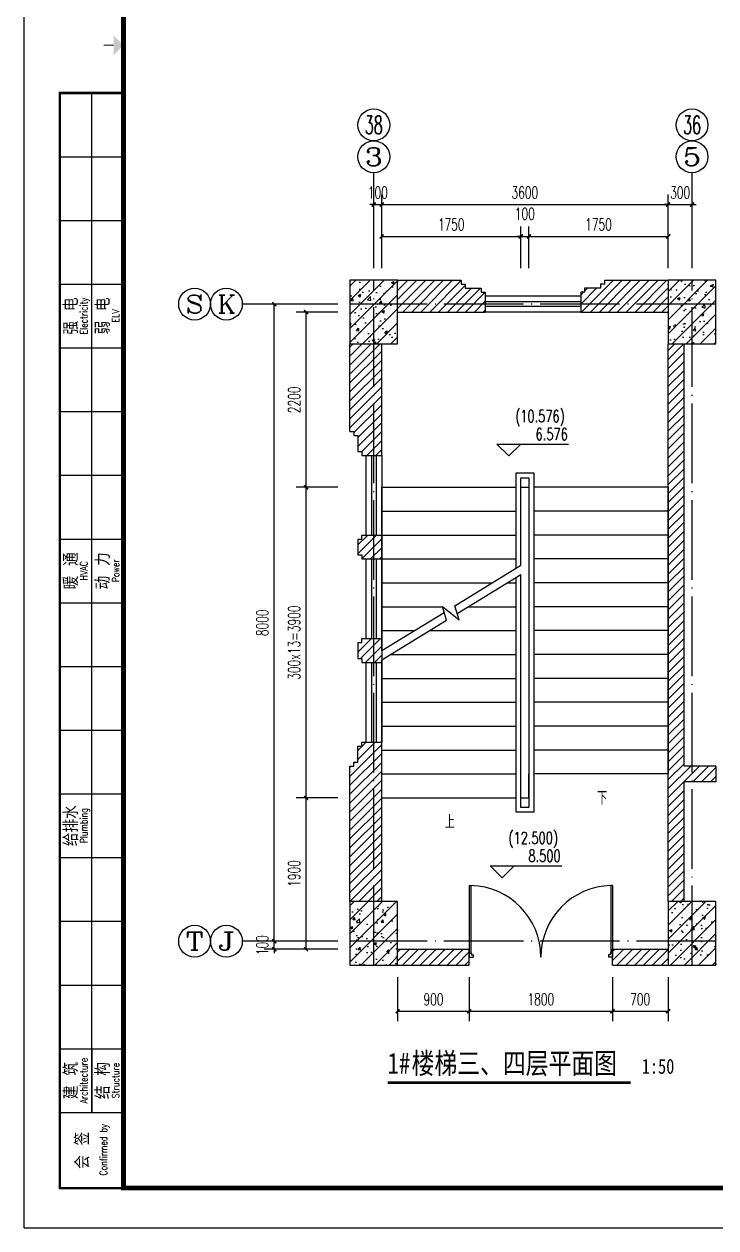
# Model space of a CAD drawing. Extents: x 307762 to 522490, y -326758 to -245675.
# Drawn here: x 307762 to 316456, y -275375 to -260260 of the extents above; entities that cross this region are included whole.
import ezdxf
from ezdxf.enums import TextEntityAlignment as Align

# ---------------------------------------------------------------- set-up
doc = ezdxf.new("R2010")
doc.units = 0
doc.header["$LTSCALE"] = 1000
doc.header["$MEASUREMENT"] = 0
doc.linetypes.add('DOTE', pattern=[2.42, 2, -0.2, 0.02, -0.2])
doc.layers.get('0').update_dxf_attribs({"linetype": 'CONTINUOUS'})
doc.layers.get('Defpoints').update_dxf_attribs({"color": 6, "linetype": 'CONTINUOUS'})
for name, color, linetype in [('A-墙线', 2, 'CONTINUOUS'), ('A-外窗', 145, 'CONTINUOUS'), ('A-门', 167, 'CONTINUOUS'), ('AXIS', 3, 'CONTINUOUS'), ('AXIS_TEXT', 7, 'CONTINUOUS'), ('COLUMN', 2, 'CONTINUOUS'), ('DIM_ELEV', 3, 'CONTINUOUS'), ('DIM_SYMB', 3, 'CONTINUOUS'), ('DOTE', 1, 'DOTE'), ('PUB_DIM', 3, 'CONTINUOUS'), ('PUB_HATCH', 250, 'CONTINUOUS'), ('PUB_TEXT', 7, 'CONTINUOUS'), ('STAIR', 4, 'CONTINUOUS'), ('图框', 85, 'CONTINUOUS')]:
    doc.layers.add(name, color=color, linetype=linetype)
doc.styles.add('_TCH_AXIS', font='COMPLEX', dxfattribs={"bigfont": 'GBCBIG'})
doc.styles.add('_TCH_DIM', font='SIMPLEX', dxfattribs={"bigfont": 'GBCBIG'})
doc.styles.add('COMPLEX', font='COMPLEX')
doc.styles.add('DIM_FONT', font='SIMPLEX.shx', dxfattribs={"width": 0.65})
doc.styles.add('TKZ2_tjkts.shx', font='tjromant.shx', dxfattribs={"bigfont": 'tjkts.shx'})
doc.styles.add('房间名称', font='simhei.ttf', dxfattribs={"width": 0.8})
doc.dimstyles.new('DIMN50', dxfattribs={"dimscale": 0.5, "dimtxt": 300, "dimasz": 100, "dimexe": 250, "dimexo": 300, "dimgap": 150, "dimtad": 1, "dimdec": 0, "dimzin": 0, "dimdsep": 46, "dimtxsty": 'DIM_FONT', "dimblk": 'ARCHTICK', "dimcen": 0.09, "dimclrt": 7, "dimazin": 2, "dimtfac": 1, "dimtdec": 0, "dimtix": 1, "dimtmove": 2, "dimatfit": 3, "dimfxl": 0, "dimtolj": 1, "dimtzin": 0, "dimarcsym": 0})
pattern_1 = [(45, (0, 0), (-88.388348, 88.388348), []), (50, (0, 0), (358.6301, -31.37607), [37.5, -412.5]), (355, (0, 0), (-69.37567, 376.09607), [30, -330]), (100.4514, (29.9, -2.6), (289.2547, 344.71977), [31.8701, -350.57106]), (46.1842, (0, 100), (533.62052, -82.7595), [56.25, -618.75]), (96.6356, (44.47, 93.1), (467.33135, 487.05894), [47.80514, -525.8565]), (351.1842, (0, 100), (467.331, 487.0593), [45, -495]), (21, (50, 75), (298.45353, -201.30945), [37.5, -412.5]), (326, (50, 75), (121.65767, 362.57502), [30, -330]), (71.4514, (74.87, 58.22), (420.1113, 161.26525), [31.8701, -350.57106]), (37.5, (0, 0), (6.079928, 166.446927), [0, -326, 0, -335, 0, -331.25]), (7.5, (0, 0), (131.53477, 197.205856), [0, -191, 0, -318.5, 0, -126.25]), (327.5, (-111.5, 0), (266.91122, -11.277436), [0, -125, 0, -390, 0, -517.5]), (317.5, (-161.5, 0), (291.59308, 50.05249), [0, -162.5, 0, -259, 0, -367.5])]

# ---------------------------------------------------------------- blocks, each defined once
blk = doc.blocks.new('m1800')
at = {"layer": 'A-墙线'}
for p, q in [((-900, -100), (-900, 100)), ((900, -100), (900, 100))]:
    blk.add_line(p, q, dxfattribs=at)
at = {"layer": 'A-门'}
for p, q in [((-900, 900), (-900, 0)), ((-900, 900), (-880, 900)), ((-880, 900), (-880, 50)), ((880, 900), (880, 50)), ((900, 900), (880, 900)), ((900, 900), (900, 0)), ((-900, 50), (-870, 50)), ((-900, 0), (-850, 0)), ((-870, 50), (-870, 30)), ((-870, 30), (-850, 30)), ((-850, 30), (-850, 0)), ((850, 30), (850, 0)), ((870, 30), (850, 30)), ((900, 0), (850, 0)), ((870, 50), (870, 30)), ((900, 50), (870, 50))]:
    blk.add_line(p, q, dxfattribs=at)
for centre, start, end in [((-900, 0), 0, 88.7267), ((900, 0), 91.2733, 180)]:
    blk.add_arc(centre, 900, start, end, dxfattribs=at)
blk = doc.blocks.new('TJAD_TK_A1')
for p, q in [((517.38, 385.45), (517.38, 641.45)), ((509.38, 625.45), (525.38, 625.45)), ((509.38, 609.45), (525.38, 609.45)), ((509.38, 593.45), (525.38, 593.45)), ((509.38, 577.45), (525.38, 577.45)), ((509.38, 561.45), (525.38, 561.45)), ((509.38, 545.45), (525.38, 545.45)), ((509.38, 529.45), (525.38, 529.45)), ((509.38, 513.45), (525.38, 513.45)), ((509.38, 497.45), (525.38, 497.45)), ((509.38, 481.45), (525.38, 481.45)), ((509.38, 465.45), (525.38, 465.45)), ((509.38, 449.45), (525.38, 449.45)), ((509.38, 433.45), (525.38, 433.45)), ((509.38, 417.45), (525.38, 417.45)), ((509.38, 401.45), (525.38, 401.45)), ((517.38, 401.45), (517.38, 385.45)), ((509.38, 385.45), (525.38, 385.45))]:
    blk.add_line(p, q)
at = {"layer": '图框'}
for q in [(500.38, 950.45), (1341.38, 356.45)]:
    blk.add_line((500.38, 356.45), q, dxfattribs=at)
at = {"layer": '图框', "const_width": 1.2}
blk.add_lwpolyline([(1331.38, 940.45), (525.38, 940.45), (525.38, 366.45), (1331.38, 366.45)], close=True, dxfattribs=at)
at = {"layer": '图框'}
for points, const_width in [([(522.88, 653.45), (520.38, 653.45)], 0.3), ([(525.38, 366.45), (509.38, 366.45), (509.38, 641.45), (525.38, 641.45)], 0.6)]:
    blk.add_lwpolyline(points, dxfattribs=dict(at, const_width=const_width))
blk.add_solid([(522.88, 650.95), (522.88, 655.95), (525.38, 653.45)], dxfattribs=at)
at = {"style": 'TKZ2_tjkts.shx'}
for s, p in [('强 电', (512.17, 585.45)), ('弱 电', (520.17, 585.45)), ('暖 通', (512.17, 521.45)), ('动 力', (520.17, 521.45)), ('给排水', (512.17, 457.45)), ('建 筑', (512.17, 393.45)), ('结 构', (520.17, 393.45)), ('会 签', (515, 375.95))]:
    blk.add_text(s, height=3.6, rotation=90, dxfattribs=at).set_placement(p, align=Align.MIDDLE_CENTER)
at = {"style": 'TKZ2_tjkts.shx', "width": 0.8}
for s, p in [('Electricity', (515.4, 585.45)), ('ELV', (523.4, 585.45)), ('HVAC', (515.4, 521.45)), ('Power', (523.4, 521.45)), ('Plumbing', (515.4, 457.45)), ('Architecture', (515.4, 393.45)), ('Structure', (523.4, 393.45)), ('Confirmed by', (520.33, 376.06))]:
    blk.add_text(s, height=1.8, rotation=90, dxfattribs=at).set_placement(p, align=Align.MIDDLE_CENTER)
blk = doc.blocks.new('_ArchTick')
at = {"color": 0, "linetype": 'ByBlock', "const_width": 0.4}
blk.add_lwpolyline([(-0.5, -0.5), (0.5, 0.5)], dxfattribs=at)
blk = doc.blocks.new('*D306')
at = {"layer": 'Defpoints', "color": 0}
for p in [(312456, -272076), (313356, -272076), (313356, -272655)]:
    blk.add_point(p, dxfattribs=at)
at = {"layer": 'PUB_DIM', "color": 0, "lineweight": -2}
for p, q in [((312456, -272226), (312456, -272780)), ((313356, -272226), (313356, -272780)), ((312456, -272655), (313356, -272655))]:
    blk.add_line(p, q, dxfattribs=at)
at = {"layer": 'PUB_DIM', "color": 0, "lineweight": -2, "xscale": 50, "yscale": 50, "zscale": 50, "rotation": 180}
blk.add_blockref('_ArchTick', (312456, -272655), dxfattribs=at)
at = {"layer": 'PUB_DIM', "color": 0, "lineweight": -2, "xscale": 50, "yscale": 50, "zscale": 50}
blk.add_blockref('_ArchTick', (313356, -272655), dxfattribs=at)
at = {"layer": 'PUB_DIM', "color": 7, "insert": (312906, -272505), "char_height": 150, "attachment_point": 5, "style": 'DIM_FONT'}
blk.add_mtext('\\A1;900', dxfattribs=at)
blk = doc.blocks.new('*D307')
at = {"layer": 'Defpoints', "color": 0}
for p in [(313356, -272076), (315156, -272076), (315156, -272655)]:
    blk.add_point(p, dxfattribs=at)
at = {"layer": 'PUB_DIM', "color": 0, "lineweight": -2}
for p, q in [((313356, -272226), (313356, -272780)), ((315156, -272226), (315156, -272780)), ((313356, -272655), (315156, -272655))]:
    blk.add_line(p, q, dxfattribs=at)
at = {"layer": 'PUB_DIM', "color": 0, "lineweight": -2, "xscale": 50, "yscale": 50, "zscale": 50, "rotation": 180}
blk.add_blockref('_ArchTick', (313356, -272655), dxfattribs=at)
at = {"layer": 'PUB_DIM', "color": 0, "lineweight": -2, "xscale": 50, "yscale": 50, "zscale": 50}
blk.add_blockref('_ArchTick', (315156, -272655), dxfattribs=at)
at = {"layer": 'PUB_DIM', "color": 7, "insert": (314256, -272505), "char_height": 150, "attachment_point": 5, "style": 'DIM_FONT'}
blk.add_mtext('\\A1;1800', dxfattribs=at)
blk = doc.blocks.new('*D308')
at = {"layer": 'Defpoints', "color": 0}
for p in [(315156, -272076), (315856, -272076), (315856, -272655)]:
    blk.add_point(p, dxfattribs=at)
at = {"layer": 'PUB_DIM', "color": 0, "lineweight": -2}
for p, q in [((315156, -272226), (315156, -272780)), ((315856, -272226), (315856, -272780)), ((315156, -272655), (315856, -272655))]:
    blk.add_line(p, q, dxfattribs=at)
at = {"layer": 'PUB_DIM', "color": 0, "lineweight": -2, "xscale": 50, "yscale": 50, "zscale": 50, "rotation": 180}
blk.add_blockref('_ArchTick', (315156, -272655), dxfattribs=at)
at = {"layer": 'PUB_DIM', "color": 0, "lineweight": -2, "xscale": 50, "yscale": 50, "zscale": 50}
blk.add_blockref('_ArchTick', (315856, -272655), dxfattribs=at)
at = {"layer": 'PUB_DIM', "color": 7, "insert": (315506, -272505), "char_height": 150, "attachment_point": 5, "style": 'DIM_FONT'}
blk.add_mtext('\\A1;700', dxfattribs=at)
blk = doc.blocks.new('*D516')
at = {"layer": 'AXIS', "color": 0, "lineweight": -2}
for p, q in [((312256, -263326), (312256, -262801)), ((314006, -263326), (314006, -262801)), ((312256, -262926), (314006, -262926))]:
    blk.add_line(p, q, dxfattribs=at)
at = {"layer": 'Defpoints', "color": 0}
for p in [(314006, -262926), (312256, -263476), (314006, -263476)]:
    blk.add_point(p, dxfattribs=at)
at = {"layer": 'AXIS', "color": 0, "lineweight": -2, "xscale": 50, "yscale": 50, "zscale": 50, "rotation": 180}
blk.add_blockref('_ArchTick', (312256, -262926), dxfattribs=at)
at = {"layer": 'AXIS', "color": 0, "lineweight": -2, "xscale": 50, "yscale": 50, "zscale": 50}
blk.add_blockref('_ArchTick', (314006, -262926), dxfattribs=at)
at = {"layer": 'AXIS', "color": 7, "insert": (313131, -262776), "char_height": 150, "attachment_point": 5, "style": 'DIM_FONT'}
blk.add_mtext('\\A1;1750', dxfattribs=at)
blk = doc.blocks.new('*D517')
at = {"layer": 'AXIS', "color": 0, "lineweight": -2}
for p, q in [((314006, -263326), (314006, -262801)), ((314106, -263326), (314106, -262801)), ((314006, -262926), (313956, -262926)), ((314006, -262926), (314106, -262926)), ((314106, -262926), (314156, -262926))]:
    blk.add_line(p, q, dxfattribs=at)
at = {"layer": 'Defpoints', "color": 0}
for p in [(314106, -262926), (314006, -263476), (314106, -263476)]:
    blk.add_point(p, dxfattribs=at)
at = {"layer": 'AXIS', "color": 0, "lineweight": -2, "xscale": 50, "yscale": 50, "zscale": 50}
blk.add_blockref('_ArchTick', (314006, -262926), dxfattribs=at)
at = {"layer": 'AXIS', "color": 0, "lineweight": -2, "xscale": 50, "yscale": 50, "zscale": 50, "rotation": 180}
blk.add_blockref('_ArchTick', (314106, -262926), dxfattribs=at)
at = {"layer": 'AXIS', "color": 7, "insert": (314056, -262642), "char_height": 150, "attachment_point": 5, "style": 'DIM_FONT'}
blk.add_mtext('\\A1;100', dxfattribs=at)
blk = doc.blocks.new('*D518')
at = {"layer": 'AXIS', "color": 0, "lineweight": -2}
for p, q in [((314106, -263326), (314106, -262801)), ((315856, -263326), (315856, -262801)), ((314106, -262926), (315856, -262926))]:
    blk.add_line(p, q, dxfattribs=at)
at = {"layer": 'Defpoints', "color": 0}
for p in [(315856, -262926), (314106, -263476), (315856, -263476)]:
    blk.add_point(p, dxfattribs=at)
at = {"layer": 'AXIS', "color": 0, "lineweight": -2, "xscale": 50, "yscale": 50, "zscale": 50, "rotation": 180}
blk.add_blockref('_ArchTick', (314106, -262926), dxfattribs=at)
at = {"layer": 'AXIS', "color": 0, "lineweight": -2, "xscale": 50, "yscale": 50, "zscale": 50}
blk.add_blockref('_ArchTick', (315856, -262926), dxfattribs=at)
at = {"layer": 'AXIS', "color": 7, "insert": (314981, -262776), "char_height": 150, "attachment_point": 5, "style": 'DIM_FONT'}
blk.add_mtext('\\A1;1750', dxfattribs=at)
blk = doc.blocks.new('*D519')
at = {"layer": 'AXIS', "color": 0, "lineweight": -2}
for p, q in [((312156, -263326), (312156, -262401)), ((312256, -263326), (312256, -262401)), ((312156, -262526), (312106, -262526)), ((312156, -262526), (312256, -262526)), ((312256, -262526), (312306, -262526))]:
    blk.add_line(p, q, dxfattribs=at)
at = {"layer": 'Defpoints', "color": 0}
for p in [(312256, -262526), (312156, -263476), (312256, -263476)]:
    blk.add_point(p, dxfattribs=at)
at = {"layer": 'AXIS', "color": 0, "lineweight": -2, "xscale": 50, "yscale": 50, "zscale": 50}
blk.add_blockref('_ArchTick', (312156, -262526), dxfattribs=at)
at = {"layer": 'AXIS', "color": 0, "lineweight": -2, "xscale": 50, "yscale": 50, "zscale": 50, "rotation": 180}
blk.add_blockref('_ArchTick', (312256, -262526), dxfattribs=at)
at = {"layer": 'AXIS', "color": 7, "insert": (312206, -262376), "char_height": 150, "attachment_point": 5, "style": 'DIM_FONT'}
blk.add_mtext('\\A1;100', dxfattribs=at)
blk = doc.blocks.new('*D520')
at = {"layer": 'AXIS', "color": 0, "lineweight": -2}
for p, q in [((312256, -263326), (312256, -262401)), ((315856, -263326), (315856, -262401)), ((312256, -262526), (315856, -262526))]:
    blk.add_line(p, q, dxfattribs=at)
at = {"layer": 'Defpoints', "color": 0}
for p in [(315856, -262526), (312256, -263476), (315856, -263476)]:
    blk.add_point(p, dxfattribs=at)
at = {"layer": 'AXIS', "color": 0, "lineweight": -2, "xscale": 50, "yscale": 50, "zscale": 50, "rotation": 180}
blk.add_blockref('_ArchTick', (312256, -262526), dxfattribs=at)
at = {"layer": 'AXIS', "color": 0, "lineweight": -2, "xscale": 50, "yscale": 50, "zscale": 50}
blk.add_blockref('_ArchTick', (315856, -262526), dxfattribs=at)
at = {"layer": 'AXIS', "color": 7, "insert": (314056, -262376), "char_height": 150, "attachment_point": 5, "style": 'DIM_FONT'}
blk.add_mtext('\\A1;3600', dxfattribs=at)
blk = doc.blocks.new('*D521')
at = {"layer": 'AXIS', "color": 0, "lineweight": -2}
for p, q in [((315856, -263326), (315856, -262401)), ((316156, -263326), (316156, -262401)), ((315856, -262526), (315806, -262526)), ((315856, -262526), (316156, -262526)), ((316156, -262526), (316206, -262526))]:
    blk.add_line(p, q, dxfattribs=at)
at = {"layer": 'Defpoints', "color": 0}
for p in [(316156, -262526), (315856, -263476), (316156, -263476)]:
    blk.add_point(p, dxfattribs=at)
at = {"layer": 'AXIS', "color": 0, "lineweight": -2, "xscale": 50, "yscale": 50, "zscale": 50}
blk.add_blockref('_ArchTick', (315856, -262526), dxfattribs=at)
at = {"layer": 'AXIS', "color": 0, "lineweight": -2, "xscale": 50, "yscale": 50, "zscale": 50, "rotation": 180}
blk.add_blockref('_ArchTick', (316156, -262526), dxfattribs=at)
at = {"layer": 'AXIS', "color": 7, "insert": (316006, -262376), "char_height": 150, "attachment_point": 5, "style": 'DIM_FONT'}
blk.add_mtext('\\A1;300', dxfattribs=at)
blk = doc.blocks.new('*D526')
at = {"layer": 'AXIS', "color": 0, "lineweight": -2}
for p, q in [((311706, -269976), (311181, -269976)), ((311306, -271876), (311306, -269976)), ((311706, -271876), (311181, -271876))]:
    blk.add_line(p, q, dxfattribs=at)
at = {"layer": 'Defpoints', "color": 0}
for p in [(311306, -269976), (311856, -269976), (311856, -271876)]:
    blk.add_point(p, dxfattribs=at)
at = {"layer": 'AXIS', "color": 0, "lineweight": -2, "xscale": 50, "yscale": 50, "zscale": 50}
for p, rotation in [((311306, -269976), 90), ((311306, -271876), 270)]:
    blk.add_blockref('_ArchTick', p, dxfattribs=dict(at, rotation=rotation))
at = {"layer": 'AXIS', "color": 7, "insert": (311156, -270926), "char_height": 150, "attachment_point": 5, "rotation": 90, "style": 'DIM_FONT'}
blk.add_mtext('\\A1;1900', dxfattribs=at)
blk = doc.blocks.new('*D527')
at = {"layer": 'AXIS', "color": 0, "lineweight": -2}
for p, q in [((311706, -266076), (311181, -266076)), ((311306, -269976), (311306, -266076)), ((311706, -269976), (311181, -269976))]:
    blk.add_line(p, q, dxfattribs=at)
at = {"layer": 'Defpoints', "color": 0}
for p in [(311306, -266076), (311856, -266076), (311856, -269976)]:
    blk.add_point(p, dxfattribs=at)
at = {"layer": 'AXIS', "color": 0, "lineweight": -2, "xscale": 50, "yscale": 50, "zscale": 50}
for p, rotation in [((311306, -266076), 90), ((311306, -269976), 270)]:
    blk.add_blockref('_ArchTick', p, dxfattribs=dict(at, rotation=rotation))
at = {"layer": 'AXIS', "color": 7, "insert": (311156, -268026), "char_height": 150, "attachment_point": 5, "rotation": 90, "style": 'DIM_FONT'}
blk.add_mtext('\\A1;300x13=3900', dxfattribs=at)
blk = doc.blocks.new('*D528')
at = {"layer": 'AXIS', "color": 0, "lineweight": -2}
for p, q in [((311706, -263876), (311181, -263876)), ((311306, -266076), (311306, -263876)), ((311706, -266076), (311181, -266076))]:
    blk.add_line(p, q, dxfattribs=at)
at = {"layer": 'Defpoints', "color": 0}
for p in [(311306, -263876), (311856, -263876), (311856, -266076)]:
    blk.add_point(p, dxfattribs=at)
at = {"layer": 'AXIS', "color": 0, "lineweight": -2, "xscale": 50, "yscale": 50, "zscale": 50}
for p, rotation in [((311306, -263876), 90), ((311306, -266076), 270)]:
    blk.add_blockref('_ArchTick', p, dxfattribs=dict(at, rotation=rotation))
at = {"layer": 'AXIS', "color": 7, "insert": (311156, -264976), "char_height": 150, "attachment_point": 5, "rotation": 90, "style": 'DIM_FONT'}
blk.add_mtext('\\A1;2200', dxfattribs=at)
blk = doc.blocks.new('*D529')
at = {"layer": 'AXIS', "color": 0, "lineweight": -2}
for p, q in [((311706, -271776), (310781, -271776)), ((310906, -271776), (310906, -271726)), ((310906, -271876), (310906, -271776)), ((311706, -271876), (310781, -271876)), ((310906, -271876), (310906, -271926))]:
    blk.add_line(p, q, dxfattribs=at)
at = {"layer": 'Defpoints', "color": 0}
for p in [(310906, -271776), (311856, -271776), (311856, -271876)]:
    blk.add_point(p, dxfattribs=at)
at = {"layer": 'AXIS', "color": 0, "lineweight": -2, "xscale": 50, "yscale": 50, "zscale": 50}
for p, rotation in [((310906, -271776), 270), ((310906, -271876), 90)]:
    blk.add_blockref('_ArchTick', p, dxfattribs=dict(at, rotation=rotation))
at = {"layer": 'AXIS', "color": 7, "insert": (310756, -271826), "char_height": 150, "attachment_point": 5, "rotation": 90, "style": 'DIM_FONT'}
blk.add_mtext('\\A1;100', dxfattribs=at)
blk = doc.blocks.new('*D530')
at = {"layer": 'AXIS', "color": 0, "lineweight": -2}
for p, q in [((311706, -263776), (310781, -263776)), ((310906, -271776), (310906, -263776)), ((311706, -271776), (310781, -271776))]:
    blk.add_line(p, q, dxfattribs=at)
at = {"layer": 'Defpoints', "color": 0}
for p in [(310906, -263776), (311856, -263776), (311856, -271776)]:
    blk.add_point(p, dxfattribs=at)
at = {"layer": 'AXIS', "color": 0, "lineweight": -2, "xscale": 50, "yscale": 50, "zscale": 50}
for p, rotation in [((310906, -263776), 90), ((310906, -271776), 270)]:
    blk.add_blockref('_ArchTick', p, dxfattribs=dict(at, rotation=rotation))
at = {"layer": 'AXIS', "color": 7, "insert": (310756, -267776), "char_height": 150, "attachment_point": 5, "rotation": 90, "style": 'DIM_FONT'}
blk.add_mtext('\\A1;8000', dxfattribs=at)
blk = doc.blocks.new('_AXISO')
blk.add_circle((0, 0), 0.5)
at = {"layer": 'AXIS_TEXT', "style": 'COMPLEX', "width": 1.041667}
blk.add_attdef('A', text='', height=0.56, dxfattribs=at).set_placement((-0.25, -0.28), (0.25, -0.28), align=Align.FIT)

msp = doc.modelspace()

# ---------------------------------------------------------------- hatches: boundary and pattern name
at = {"layer": 'PUB_HATCH'}
h = msp.add_hatch(dxfattribs=at)
h.set_pattern_fill('ANSI31', color=256, scale=50, style=0)
h.set_pattern_definition([(45, (315856.46, -257510.82), (-56.1266, 56.1266), [])])
h.paths.add_polyline_path([(313356.5, -271875.6), (312456.5, -271875.6), (312456.5, -272075.6), (313356.5, -272075.6)])
h.paths.add_polyline_path([(315856.5, -263475.6), (315056.5, -263475.6), (315056.5, -263525.6), (315006.5, -263525.6), (315006.5, -263575.6), (314806.5, -263575.6), (314806.5, -263625.6), (314756.5, -263625.6), (314756.5, -263875.6), (315856.5, -263875.6)])
h.paths.add_polyline_path([(313556.5, -263625.6), (313506.5, -263625.6), (313506.5, -263575.6), (313306.5, -263575.6), (313306.5, -263525.6), (313256.5, -263525.6), (313256.5, -263475.6), (312456.5, -263475.6), (312456.5, -263875.6), (313556.5, -263875.6)])
h.paths.add_polyline_path([(312256.5, -264275.6), (311856.5, -264275.6), (311856.5, -265375.6), (311906.5, -265375.6), (311906.5, -265425.6), (311956.5, -265425.6), (311956.5, -265625.6), (312006.5, -265625.6), (312006.5, -265675.6), (312256.5, -265675.6)])
h.paths.add_polyline_path([(312256.5, -266675.6), (312006.5, -266675.6), (312006.5, -266725.6), (311956.5, -266725.6), (311956.5, -266925.6), (312006.5, -266925.6), (312006.5, -266975.6), (312256.5, -266975.6)])
h.paths.add_polyline_path([(312256.5, -267975.6), (312006.5, -267975.6), (312006.5, -268025.6), (311956.5, -268025.6), (311956.5, -268225.6), (312006.5, -268225.6), (312006.5, -268275.6), (312256.5, -268275.6)])
h.paths.add_polyline_path([(312256.5, -269275.6), (312006.5, -269275.6), (312006.5, -269325.6), (311956.5, -269325.6), (311956.5, -269525.6), (311906.5, -269525.6), (311906.5, -269575.6), (311856.5, -269575.6), (311856.5, -271275.6), (312256.5, -271275.6)])
h.paths.add_polyline_path([(315856.5, -264275.6), (316056.5, -264275.6), (316056.5, -271275.6), (315856.5, -271275.6)])
h.paths.add_polyline_path([(316456.5, -269575.6), (316056.5, -269575.6), (316056.5, -269775.6), (316456.5, -269775.6)])
h.paths.add_polyline_path([(315156.5, -271925.6), (315156.5, -272075.6), (315856.5, -272075.6), (315856.5, -271875.6), (315136.5, -271875.6), (315136.5, -271925.6)])
h = msp.add_hatch(dxfattribs=at)
h.set_pattern_fill('钢筋混凝土', color=256, scale=50, style=0)
h.set_pattern_definition(pattern_1)
h.paths.add_polyline_path([(312456.5, -263475.6), (311856.5, -263475.6), (311856.5, -264275.6), (312456.5, -264275.6)])
h = msp.add_hatch(dxfattribs=at)
h.set_pattern_fill('钢筋混凝土', color=256, scale=50, style=0)
h.set_pattern_definition(pattern_1)
h.paths.add_polyline_path([(316456.5, -263475.6), (315856.5, -263475.6), (315856.5, -264275.6), (316456.5, -264275.6)])
h = msp.add_hatch(dxfattribs=at)
h.set_pattern_fill('钢筋混凝土', color=256, scale=50, style=0)
h.set_pattern_definition(pattern_1)
h.paths.add_polyline_path([(312456.5, -271275.6), (311856.5, -271275.6), (311856.5, -272075.6), (312456.5, -272075.6)])
h = msp.add_hatch(dxfattribs=at)
h.set_pattern_fill('钢筋混凝土', color=256, scale=50, style=0)
h.set_pattern_definition(pattern_1)
h.paths.add_polyline_path([(316456.5, -271275.6), (315856.5, -271275.6), (315856.5, -272075.6), (316456.5, -272075.6)])

# ---------------------------------------------------------------- linework, layer by layer
at = {"layer": 'A-墙线'}
for p, q in [((312456.5, -263475.6), (313256.5, -263475.6)), ((313256.5, -263475.6), (313256.5, -263525.6)), ((313256.5, -263525.6), (313306.5, -263525.6)), ((313306.5, -263525.6), (313306.5, -263575.6)), ((313306.5, -263575.6), (313506.5, -263575.6)), ((313506.5, -263575.6), (313506.5, -263625.6)), ((314806.5, -263575.6), (314806.5, -263625.6)), ((315006.5, -263575.6), (314806.5, -263575.6)), ((315006.5, -263525.6), (315006.5, -263575.6)), ((315056.5, -263525.6), (315006.5, -263525.6)), ((315056.5, -263475.6), (315856.5, -263475.6)), ((315056.5, -263475.6), (315056.5, -263525.6)), ((313506.5, -263625.6), (313556.5, -263625.6)), ((313556.5, -263625.6), (313556.5, -263875.6)), ((314806.5, -263625.6), (314756.5, -263625.6)), ((314756.5, -263625.6), (314756.5, -263875.6)), ((312456.5, -263875.6), (313556.5, -263875.6)), ((314756.5, -263875.6), (315856.5, -263875.6)), ((311856.5, -265375.6), (311856.5, -264275.6)), ((312256.5, -265675.6), (312256.5, -264275.6)), ((315856.5, -271275.6), (315856.5, -264275.6)), ((316056.5, -269575.6), (316056.5, -264275.6)), ((311856.5, -265375.6), (311906.5, -265375.6)), ((311906.5, -265375.6), (311906.5, -265425.6)), ((311906.5, -265425.6), (311956.5, -265425.6)), ((311956.5, -265425.6), (311956.5, -265625.6)), ((311956.5, -265625.6), (312006.5, -265625.6)), ((312006.5, -265625.6), (312006.5, -265675.6)), ((312006.5, -265675.6), (312256.5, -265675.6)), ((311956.5, -266725.6), (311956.5, -266925.6)), ((311956.5, -266725.6), (312006.5, -266725.6)), ((312006.5, -266725.6), (312006.5, -266675.6)), ((312006.5, -266675.6), (312256.5, -266675.6)), ((312256.5, -266675.6), (312256.5, -266975.6)), ((311956.5, -266925.6), (312006.5, -266925.6)), ((312006.5, -266925.6), (312006.5, -266975.6)), ((312006.5, -266975.6), (312256.5, -266975.6)), ((312006.5, -268025.6), (312006.5, -267975.6)), ((312006.5, -267975.6), (312256.5, -267975.6)), ((312256.5, -267975.6), (312256.5, -268275.6)), ((311956.5, -268025.6), (311956.5, -268225.6)), ((311956.5, -268025.6), (312006.5, -268025.6)), ((311956.5, -268225.6), (312006.5, -268225.6)), ((312006.5, -268225.6), (312006.5, -268275.6)), ((312006.5, -268275.6), (312256.5, -268275.6)), ((311956.5, -269325.6), (312006.5, -269325.6)), ((311956.5, -269525.6), (311956.5, -269325.6)), ((312006.5, -269325.6), (312006.5, -269275.6)), ((312006.5, -269275.6), (312256.5, -269275.6)), ((312256.5, -271275.6), (312256.5, -269275.6)), ((311856.5, -271275.6), (311856.5, -269575.6)), ((311856.5, -269575.6), (311906.5, -269575.6)), ((311906.5, -269525.6), (311956.5, -269525.6)), ((311906.5, -269575.6), (311906.5, -269525.6)), ((316456.5, -269575.6), (316056.5, -269575.6)), ((316056.5, -271275.6), (316056.5, -269775.6)), ((316456.5, -269775.6), (316056.5, -269775.6)), ((312456.5, -271875.6), (313356.5, -271875.6)), ((315156.5, -271875.6), (315856.5, -271875.6)), ((312456.5, -272075.6), (313356.5, -272075.6)), ((315156.5, -272075.6), (315856.5, -272075.6))]:
    msp.add_line(p, q, dxfattribs=at)
at = {"layer": 'A-外窗'}
for p, q in [((314756.5, -263675.6), (313556.5, -263675.6)), ((314756.5, -263745.6), (313556.5, -263745.6)), ((314756.5, -263805.6), (313556.5, -263805.6)), ((314756.5, -263875.6), (313556.5, -263875.6)), ((312056.5, -265675.6), (312056.5, -266675.6)), ((312126.5, -265675.6), (312126.5, -266675.6)), ((312186.5, -265675.6), (312186.5, -266675.6)), ((312256.5, -265675.6), (312256.5, -266675.6)), ((312056.5, -266975.6), (312056.5, -267975.6)), ((312126.5, -266975.6), (312126.5, -267975.6)), ((312186.5, -266975.6), (312186.5, -267975.6)), ((312256.5, -266975.6), (312256.5, -267975.6)), ((312056.5, -268275.6), (312056.5, -269275.6)), ((312126.5, -268275.6), (312126.5, -269275.6)), ((312186.5, -268275.6), (312186.5, -269275.6)), ((312256.5, -268275.6), (312256.5, -269275.6))]:
    msp.add_line(p, q, dxfattribs=at)
at = {"layer": 'AXIS'}
for p, q in [((312156.5, -261725.6), (312156.5, -261725.6)), ((316156.5, -261725.6), (316156.5, -261725.6)), ((312156.5, -263325.6), (312156.5, -262125.6)), ((316156.5, -263325.6), (316156.5, -262125.6)), ((310104.7, -263775.6), (310104.7, -263775.6)), ((311706.5, -263775.6), (310504.7, -263775.6)), ((310104.7, -271775.6), (310104.7, -271775.6)), ((311706.5, -271775.6), (310504.7, -271775.6))]:
    msp.add_line(p, q, dxfattribs=at)
at = {"layer": 'COLUMN'}
for p, q in [((312456.5, -263475.6), (311856.5, -263475.6)), ((311856.5, -263475.6), (311856.5, -264275.6)), ((312456.5, -264275.6), (312456.5, -263475.6)), ((316456.5, -263475.6), (315856.5, -263475.6)), ((315856.5, -263475.6), (315856.5, -264275.6)), ((316456.5, -264275.6), (316456.5, -263475.6)), ((311856.5, -264275.6), (312456.5, -264275.6)), ((315856.5, -264275.6), (316456.5, -264275.6)), ((312456.5, -271275.6), (311856.5, -271275.6)), ((311856.5, -271275.6), (311856.5, -272075.6)), ((312456.5, -272075.6), (312456.5, -271275.6)), ((316456.5, -271275.6), (315856.5, -271275.6)), ((315856.5, -271275.6), (315856.5, -272075.6)), ((316456.5, -272075.6), (316456.5, -271275.6)), ((311856.5, -272075.6), (312456.5, -272075.6)), ((315856.5, -272075.6), (316456.5, -272075.6))]:
    msp.add_line(p, q, dxfattribs=at)
at = {"layer": 'Defpoints'}
msp.add_line((316456.5, -269575.6), (316456.5, -269775.6), dxfattribs=at)
at = {"layer": 'DIM_ELEV'}
for p, q in [((313854.6, -265682.4), (313704.6, -265532.4)), ((313704.6, -265532.4), (314604.6, -265532.4)), ((313854.6, -265682.4), (314004.6, -265532.4)), ((313769.5, -270978.2), (313619.5, -270828.2)), ((313619.5, -270828.2), (314519.5, -270828.2)), ((313769.5, -270978.2), (313919.5, -270828.2))]:
    msp.add_line(p, q, dxfattribs=at)
at = {"layer": 'DIM_SYMB'}
for points in [[(315011.5, -269675.6, 0, 0, 0), (315011.5, -264870.7, 0, 0, 0), (313101.5, -264870.7, 0, 0, 0), (313101.5, -267250.8, 40, 0, 0), (313101.5, -267400.8, 0, 0, 0)], [(313101.5, -269975.6, 0, 0, 0), (313101.5, -268018.1, 40, 0, 0), (313101.5, -267868.1, 0, 0, 0)]]:
    msp.add_lwpolyline(points, format="xyseb", dxfattribs=at)
at = {"layer": 'DIM_SYMB', "const_width": 35}
msp.add_lwpolyline([(312329.2, -273550.8), (315384.7, -273550.8)], dxfattribs=at)
at = {"layer": 'DOTE', "ltscale": 0.5}
for p, q in [((312156.5, -272075.6), (312156.5, -263475.6)), ((316156.5, -272075.6), (316156.5, -263475.6)), ((316456.5, -263775.6), (311856.5, -263775.6)), ((316456.5, -271775.6), (311856.5, -271775.6))]:
    msp.add_line(p, q, dxfattribs=at)
at = {"layer": 'PUB_HATCH', "color": 1}
msp.add_lwpolyline([(345311.7, -246175.1), (309011.7, -246175.1), (309011.7, -274875.1), (345311.7, -274875.1)], close=True, dxfattribs=at)
at = {"layer": 'STAIR'}
for p, q in [((313946.5, -267090.7), (313946.5, -265895.6)), ((313946.5, -265895.6), (314166.5, -265895.6)), ((314006.5, -267053.9), (314006.5, -265955.6)), ((314006.5, -265955.6), (314106.5, -265955.6)), ((314106.5, -265955.6), (314106.5, -270095.6)), ((314166.5, -265895.6), (314166.5, -270155.6)), ((312256.5, -268126.2), (312256.5, -266075.6)), ((312256.5, -266075.6), (313946.5, -266075.6)), ((314006.5, -267053.9), (314006.5, -266075.6)), ((314006.5, -266075.6), (314106.5, -266075.6)), ((314106.5, -266075.6), (314106.5, -269675.6)), ((315856.5, -266075.6), (314166.5, -266075.6)), ((315856.5, -266075.6), (315856.5, -269675.6)), ((312256.5, -266375.6), (313946.5, -266375.6)), ((315856.5, -266375.6), (314166.5, -266375.6)), ((312256.5, -266675.6), (313946.5, -266675.6)), ((315856.5, -266675.6), (314166.5, -266675.6)), ((312256.5, -266975.6), (313946.5, -266975.6)), ((313176.3, -267562.5), (314006.5, -267053.9)), ((315856.5, -266975.6), (314166.5, -266975.6)), ((313205.7, -267661.8), (314006.5, -267171.2)), ((313946.5, -270155.6), (313946.5, -267208)), ((314006.5, -269975.6), (314006.5, -267171.2)), ((314006.5, -270095.6), (314006.5, -267171.2)), ((312256.5, -267275.6), (313644.7, -267275.6)), ((313836.1, -267275.6), (313946.5, -267275.6)), ((315856.5, -267275.6), (314166.5, -267275.6)), ((312256.5, -267575.6), (313019.3, -267575.6)), ((312256.5, -268126.2), (313040.2, -267646)), ((313069.6, -267745.3), (313018.9, -267574.2)), ((313018.9, -267574.2), (313229.4, -267741.6)), ((313229.4, -267741.6), (313176.3, -267562.5)), ((313346.4, -267575.6), (313946.5, -267575.6)), ((315856.5, -267575.6), (314166.5, -267575.6)), ((312256.5, -268243.4), (313069.6, -267745.3)), ((312256.5, -267875.6), (312665.4, -267875.6)), ((312856.8, -267875.6), (313946.5, -267875.6)), ((315856.5, -267875.6), (314166.5, -267875.6)), ((312256.5, -269975.6), (312256.5, -268243.4)), ((312367.2, -268175.6), (313946.5, -268175.6)), ((315856.5, -268175.6), (314166.5, -268175.6)), ((312256.5, -268475.6), (313946.5, -268475.6)), ((315856.5, -268475.6), (314166.5, -268475.6)), ((312256.5, -268775.6), (313946.5, -268775.6)), ((315856.5, -268775.6), (314166.5, -268775.6)), ((312256.5, -269075.6), (313946.5, -269075.6)), ((315856.5, -269075.6), (314166.5, -269075.6)), ((312256.5, -269375.6), (313946.5, -269375.6)), ((315856.5, -269375.6), (314166.5, -269375.6)), ((312256.5, -269675.6), (313946.5, -269675.6)), ((314106.5, -269975.6), (314106.5, -269675.6)), ((315856.5, -269675.6), (314166.5, -269675.6)), ((312256.5, -269975.6), (313946.5, -269975.6)), ((314006.5, -269975.6), (314106.5, -269975.6)), ((314106.5, -270095.6), (314006.5, -270095.6)), ((314166.5, -270155.6), (313946.5, -270155.6))]:
    msp.add_line(p, q, dxfattribs=at)

# ---------------------------------------------------------------- block references
at = {"layer": 'A-门'}
msp.add_blockref('m1800', (314256.5, -271975.6), dxfattribs=at)
at = {"layer": 'AXIS'}
ref = msp.add_blockref('_AXISO', (312156.5, -261525.6), dxfattribs=dict(at, xscale=400, yscale=400, zscale=400))
ref.add_attrib('A', '38', dxfattribs={"layer": 'AXIS_TEXT', "height": 226.27, "style": '_TCH_AXIS', "width": 0.636364}).set_placement((312043.3, -261638.8), (312269.6, -261638.8), align=Align.FIT)
ref = msp.add_blockref('_AXISO', (316156.5, -261525.6), dxfattribs=dict(at, xscale=400, yscale=400, zscale=400))
ref.add_attrib('A', '36', dxfattribs={"layer": 'AXIS_TEXT', "height": 226.27, "style": '_TCH_AXIS', "width": 0.636364}).set_placement((316043.3, -261638.8), (316269.6, -261638.8), align=Align.FIT)
ref = msp.add_blockref('_AXISO', (312156.5, -261925.6), dxfattribs=dict(at, xscale=400, yscale=400, zscale=400))
ref.add_attrib('A', '3', dxfattribs={"layer": 'AXIS_TEXT', "height": 226.3, "style": '_TCH_AXIS', "width": 1.5}).set_placement((312043.3, -262038.8), (312269.6, -262038.8), align=Align.FIT)
ref = msp.add_blockref('_AXISO', (316156.5, -261925.6), dxfattribs=dict(at, xscale=400, yscale=400, zscale=400))
ref.add_attrib('A', '5', dxfattribs={"layer": 'AXIS_TEXT', "height": 226.3, "style": '_TCH_AXIS', "width": 1.5}).set_placement((316043.3, -262038.8), (316269.6, -262038.8), align=Align.FIT)
ref = msp.add_blockref('_AXISO', (309904.7, -263775.6), dxfattribs=dict(at, xscale=400, yscale=400, zscale=400))
ref.add_attrib('A', 'S', dxfattribs={"layer": 'AXIS_TEXT', "height": 226.3, "style": '_TCH_AXIS', "width": 1.5}).set_placement((309791.6, -263888.8), (310017.8, -263888.8), align=Align.FIT)
ref = msp.add_blockref('_AXISO', (310304.7, -263775.6), dxfattribs=dict(at, xscale=400, yscale=400, zscale=400))
ref.add_attrib('A', 'K', dxfattribs={"layer": 'AXIS_TEXT', "height": 226.3, "style": '_TCH_AXIS', "width": 1.105263}).set_placement((310191.6, -263888.8), (310417.8, -263888.8), align=Align.FIT)
ref = msp.add_blockref('_AXISO', (309904.7, -271775.6), dxfattribs=dict(at, xscale=400, yscale=400, zscale=400))
ref.add_attrib('A', 'T', dxfattribs={"layer": 'AXIS_TEXT', "height": 226.3, "style": '_TCH_AXIS', "width": 1.4}).set_placement((309791.6, -271888.8), (310017.8, -271888.8), align=Align.FIT)
ref = msp.add_blockref('_AXISO', (310304.7, -271775.6), dxfattribs=dict(at, xscale=400, yscale=400, zscale=400))
ref.add_attrib('A', 'J', dxfattribs={"layer": 'AXIS_TEXT', "height": 226.3, "style": '_TCH_AXIS', "width": 1.909091}).set_placement((310191.6, -271888.8), (310417.8, -271888.8), align=Align.FIT)
at = {"layer": '图框', "xscale": 50, "yscale": 50, "zscale": 50}
msp.add_blockref('TJAD_TK_A1', (282742.8, -293197.5), dxfattribs=at)

# ---------------------------------------------------------------- texts
at = {"layer": 'PUB_TEXT'}
for s, height, style, width, p in [('(10.576)', 148.75, '_TCH_DIM', 0.705882, (313934.6, -265257.4)), ('6.576', 148.75, '_TCH_DIM', 0.705882, (314189.6, -265482.4)), ('(12.500)', 148.75, '_TCH_DIM', 0.705882, (313849.5, -270553.2)), ('8.500', 148.75, '_TCH_DIM', 0.705882, (314099.5, -270778.2)), ('1#', 262.87, '房间名称', 0.8, (312329.2, -273439.5)), ('楼梯三、四层平面图', 262.87, '房间名称', 0.8, (312631.6, -273439.5)), ('1:50', 187.76, '房间名称', 0.8, (315524.7, -273439.5))]:
    msp.add_text(s, height=height, dxfattribs=dict(at, style=style, width=width)).set_placement(p)
at = {"layer": 'PUB_TEXT', "style": '_TCH_DIM'}
for s, p in [('下', (314964, -270060.6)), ('上', (313049.3, -270360.6))]:
    msp.add_text(s, height=168.8, dxfattribs=at).set_placement(p)

# ---------------------------------------------------------------- dimensions: what is measured, and where the dimension line sits
at = {"layer": 'AXIS'}
for p1, p2, distance, picture, middle in [((312156.5, -263475.6), (312256.5, -263475.6), 950, '*D519', (312206.5, -262375.6)), ((312256.5, -263475.6), (315856.5, -263475.6), 950, '*D520', (314056.5, -262375.6)), ((315856.5, -263475.6), (316156.5, -263475.6), 950, '*D521', (316006.5, -262375.6)), ((312256.5, -263475.6), (314006.5, -263475.6), 550, '*D516', (313131.5, -262775.6)), ((314106.5, -263475.6), (315856.5, -263475.6), 550, '*D518', (314981.5, -262775.6)), ((311856.5, -271775.6), (311856.5, -263775.6), 950, '*D530', (310756.5, -267775.6)), ((311856.5, -266075.6), (311856.5, -263875.6), 550, '*D528', (311156.5, -264975.6)), ((311856.5, -271875.6), (311856.5, -269975.6), 550, '*D526', (311156.5, -270925.6)), ((311856.5, -271875.6), (311856.5, -271775.6), 950, '*D529', (310756.5, -271825.6))]:
    dim = msp.add_aligned_dim(p1=p1, p2=p2, distance=distance, dimstyle='DIMN50', dxfattribs=at)
    dim.commit()
    dim.dimension.update_dxf_attribs({"geometry": picture, "text_midpoint": middle})
dim = msp.add_linear_dim(base=(314106.5, -262925.6), p1=(314006.5, -263475.6), p2=(314106.5, -263475.6), angle=0, dimstyle='DIMN50', dxfattribs=at)
dim.commit()
dim.dimension.update_dxf_attribs({"geometry": '*D517', "text_midpoint": (314056.5, -262641.9), "dimtype": 129})
dim = msp.add_aligned_dim(p1=(311856.5, -269975.6), p2=(311856.5, -266075.6), distance=550, text='300x13=3900', dimstyle='DIMN50', dxfattribs=at)
dim.commit()
dim.dimension.update_dxf_attribs({"geometry": '*D527', "text_midpoint": (311156.5, -268025.6)})
at = {"layer": 'PUB_DIM'}
for p1, p2, picture, middle in [((312456.5, -272075.6), (313356.5, -272075.6), '*D306', (312906.5, -272504.8)), ((313356.5, -272075.6), (315156.5, -272075.6), '*D307', (314256.5, -272504.8)), ((315156.5, -272075.6), (315856.5, -272075.6), '*D308', (315506.5, -272504.8))]:
    dim = msp.add_aligned_dim(p1=p1, p2=p2, distance=-579.1, dimstyle='DIMN50', dxfattribs=at)
    dim.commit()
    dim.dimension.update_dxf_attribs({"geometry": picture, "text_midpoint": middle})

doc.saveas('drawing.dxf')
